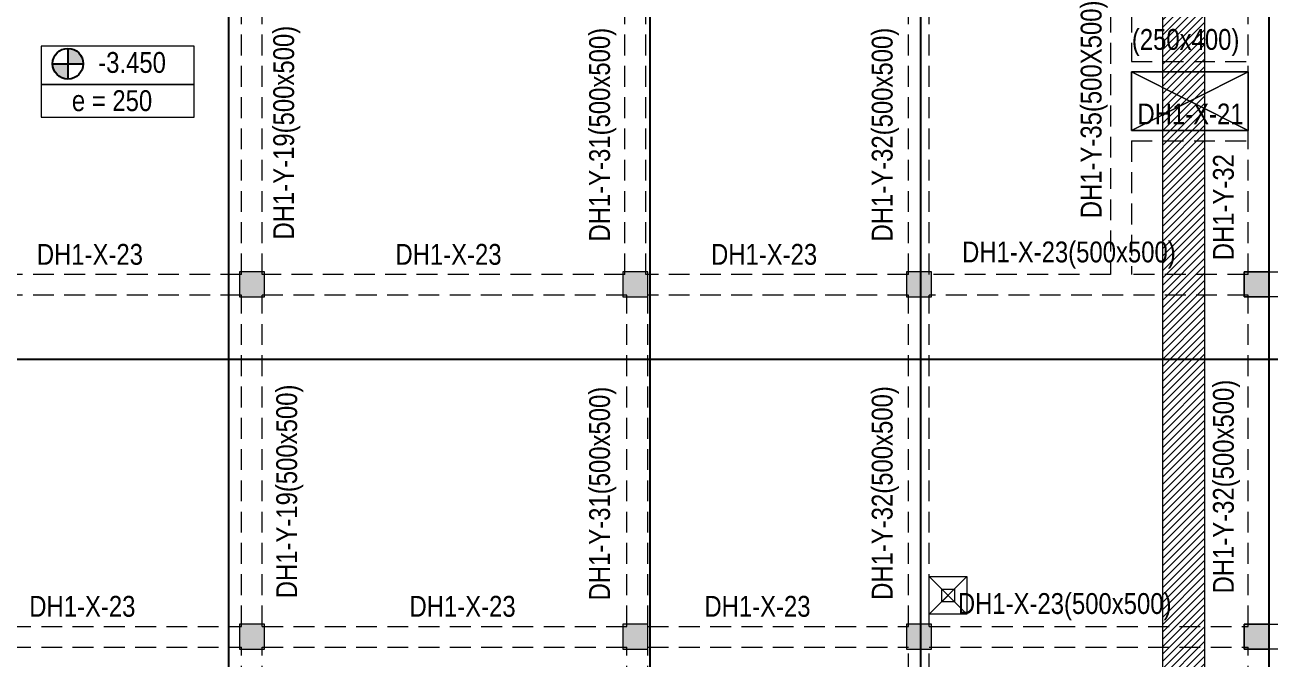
# Model space of a CAD drawing. Header units: millimetres. Extents: x 3718783 to 4027851, y 882487 to 1100782.
# Drawn here: x 3833833 to 3863704, y 1008511 to 1023719 of the extents above; entities that cross this region are included whole.
import ezdxf
from ezdxf.enums import TextEntityAlignment as Align

# ---------------------------------------------------------------- set-up
doc = ezdxf.new("R2010")
doc.units = ezdxf.units.MM
doc.header["$LTSCALE"] = 200
doc.header["$MEASUREMENT"] = 0
for name, pattern in [('CHG_XX_Damsan_Ham 1$0$HIDDEN', [0.375, 0.25, -0.125]), ('CHG_XX_Luoi truc$0$MB_Luoi truc$0$Center101', [13, 10, -1, 1, -1]), ('HIDDEN', [0.375, 0.25, -0.125])]:
    doc.linetypes.add(name, pattern=pattern)
for name, color, linetype, lineweight in [('$0$DBAO', 3, 'Continuous', 13), ('$0$TTP-TEXT', 30, 'Continuous', 5), ('CHG_XX_Cot_Ham 1$0$Ap0302_PC', 150, 'Continuous', 9), ('CHG_XX_Cot_Ham 1$0$Ap0302_PC @ 1', 150, 'Continuous', 9), ('CHG_XX_Cot_Ham 1$0$Ap0302_PC @ 150', 150, 'Continuous', 9), ('CHG_XX_Cot_Ham 1$0$Ap0311_H', 8, 'Continuous', 15), ('CHG_XX_Damsan_Ham 1$0$CHUTO', 51, 'Continuous', 15), ('CHG_XX_Damsan_Ham 1$0$DGIONG', 4, 'Continuous', 13), ('CHG_XX_Damsan_Ham 1$0$DMo', 254, 'CHG_XX_Damsan_Ham 1$0$HIDDEN', 9), ('CHG_XX_Damsan_Ham 1$0$HATCH', 215, 'Continuous', 9), ('CHG_XX_Damsan_Ham 1$0$Star Lo Mo', 5, 'Continuous', 13), ('CHG_XX_Damsan_Ham 1$0$tam cap ram', 8, 'Continuous', 5), ('DMo', 254, 'HIDDEN', 9), ('TEXT P Y', 2, 'Continuous', 15)]:
    doc.layers.add(name, color=color, linetype=linetype, lineweight=lineweight)
for name, color, linetype in [('$0$GHI CHU', 7, 'Continuous'), ('CHG_XX_Cot_Ham 1$0$mb_cot tang 1-3$0$Concrete Line', 6, 'Continuous'), ('CHG_XX_Damsan_Ham 1$0$GHI CHU', 7, 'Continuous'), ('CHG_XX_Luoi truc$0$Grid', 34, 'Continuous'), ('CHG_XX_Luoi truc$0$Grid Line', 251, 'CHG_XX_Luoi truc$0$MB_Luoi truc$0$Center101'), ('mb_cot tang 1-3$0$Concrete Line', 6, 'Continuous'), ('TEXT P X', 1, 'Continuous')]:
    doc.layers.add(name, color=color, linetype=linetype)
doc.styles.add('$0$TTP-HelCon', font='VHELVCN_0.TTF')
doc.styles.add('CHG_XX_Damsan_Ham 1$0$MB Ham 1$0$VNI-HelveC', font='VHELVCN_0.TTF')
doc.styles.add('CHG_XX_Luoi truc$0$MB_Luoi truc$0$Grid A-F$0$VNI-HelveCB', font='VHELVCB_0.TTF')
doc.styles.add('TTP-HelCon', font='VHELVCN_0.TTF')

# ---------------------------------------------------------------- blocks, each defined once
blk = doc.blocks.new('*U406')
at = {"layer": 'CHG_XX_Luoi truc$0$Grid Line'}
blk.add_line((0, 0), (0, 608), dxfattribs=at)
at = {"layer": 'CHG_XX_Luoi truc$0$Grid', "lineweight": -2, "style": 'CHG_XX_Luoi truc$0$MB_Luoi truc$0$Grid A-F$0$VNI-HelveCB'}
for tag, p in [('GRIDSUB', (0, 617)), ('GRID', (0, -9))]:
    blk.add_attdef(tag, text='', height=5, dxfattribs=at).set_placement(p, align=Align.MIDDLE)
blk = doc.blocks.new('*U401')
at = {"layer": 'CHG_XX_Luoi truc$0$Grid Line'}
blk.add_line((0, 0), (0, 608), dxfattribs=at)
at = {"layer": 'CHG_XX_Luoi truc$0$Grid', "lineweight": -2, "style": 'CHG_XX_Luoi truc$0$MB_Luoi truc$0$Grid A-F$0$VNI-HelveCB'}
for tag, p in [('GRIDSUB', (0, 617)), ('GRID', (0, -9))]:
    blk.add_attdef(tag, text='', height=5, dxfattribs=at).set_placement(p, align=Align.MIDDLE)
blk = doc.blocks.new('*U403')
at = {"layer": 'CHG_XX_Luoi truc$0$Grid Line'}
blk.add_line((0, 0), (0, 438), dxfattribs=at)
at = {"layer": 'CHG_XX_Luoi truc$0$Grid', "lineweight": -2, "style": 'CHG_XX_Luoi truc$0$MB_Luoi truc$0$Grid A-F$0$VNI-HelveCB'}
for tag, p in [('GRIDSUB', (0, 447)), ('GRID', (0, -9))]:
    blk.add_attdef(tag, text='', height=5, dxfattribs=at).set_placement(p, align=Align.MIDDLE)
blk = doc.blocks.new('CHG_XX_Luoi truc')
at = {"layer": 'CHG_XX_Luoi truc$0$Grid', "xscale": 300, "yscale": 300, "zscale": 300}
for name, p in [('*U401', (44550, -12747)), ('*U401', (54650, -12747)), ('*U406', (61150, -12747))]:
    blk.add_blockref(name, p, dxfattribs=at)
at = {"layer": 'CHG_XX_Luoi truc$0$Grid', "xscale": 300.0000000000013, "yscale": 300.0000000000013, "zscale": 300.0000000000013, "rotation": 90}
blk.add_blockref('*U403', (110703, 97650), dxfattribs=at)
blk = doc.blocks.new('*U549')
at = {"layer": 'CHG_XX_Cot_Ham 1$0$Ap0302_PC @ 1'}
h = blk.add_hatch(color=50, dxfattribs=at)
h.dxf.hatch_style = 1
h.paths.add_polyline_path([(-300, -300), (-300, 300), (300, 300), (300, -300)])
at = {"layer": 'CHG_XX_Cot_Ham 1$0$Ap0302_PC @ 150'}
h = blk.add_hatch(color=50, dxfattribs=at)
h.dxf.hatch_style = 1
h.paths.add_polyline_path([(-300, -300), (-300, 300), (300, 300), (300, -300)])
blk = doc.blocks.new('CHG_XX_Cot_Ham 1$0$HoBoi_C600x600')
at = {"layer": 'CHG_XX_Cot_Ham 1$0$Ap0302_PC'}
blk.add_lwpolyline([(300, -300), (300, 300), (-300, 300), (-300, -300)], close=True, dxfattribs=at)
blk.add_blockref('*U549', (0, 0), dxfattribs=at)
blk = doc.blocks.new('CHG_XX_Cot_Ham 1')
at = {"layer": 'CHG_XX_Cot_Ham 1$0$Ap0311_H'}
h = blk.add_hatch(color=256, dxfattribs=at)
h.dxf.hatch_style = 1
h.paths.add_polyline_path([(99639.2, 163400), (-10900, 163400), (-10900, 85450), (-300, 85450), (-300, 84050), (32350, 84050), (32350, -9000), (103575.5, -9000), (106050, -6022), (106050, 158254.3)])
h.paths.add_polyline_path([(99533.7, 163100), (105750, 158110.4), (105750, 90450), (105650, 90450), (105650, 90450), (105750, 90450), (105750, 13850), (105750, 13825.9), (105750, -5913.6), (103434.7, -8700), (93600, -8700), (32650, -8700), (32650, 84350), (0, 84350), (0, 85750), (-10600, 85750), (-10600, 163100), (93600, 163100)], flags=16)
at = {"layer": 'CHG_XX_Cot_Ham 1$0$mb_cot tang 1-3$0$Concrete Line'}
for name, p in [('CHG_XX_Luoi truc', (0, 0)), ('CHG_XX_Cot_Ham 1$0$HoBoi_C600x600', (45100, 99450)), ('CHG_XX_Cot_Ham 1$0$HoBoi_C600x600', (54300, 99450)), ('CHG_XX_Cot_Ham 1$0$HoBoi_C600x600', (61100, 99450)), ('CHG_XX_Cot_Ham 1$0$HoBoi_C600x600', (69200, 99450)), ('CHG_XX_Cot_Ham 1$0$HoBoi_C600x600', (45100, 91000)), ('CHG_XX_Cot_Ham 1$0$HoBoi_C600x600', (54300, 91000)), ('CHG_XX_Cot_Ham 1$0$HoBoi_C600x600', (61100, 91000)), ('CHG_XX_Cot_Ham 1$0$HoBoi_C600x600', (69200, 91000))]:
    blk.add_blockref(name, p, dxfattribs=at)
blk = doc.blocks.new('CHG_XX_Damsan_Ham 1$0$ArchStaire')
at = {"layer": 'CHG_XX_Damsan_Ham 1$0$tam cap ram'}
for p, q in [((53952, -37905), (56752, -36505)), ((56752, -37905), (53952, -36505))]:
    blk.add_line(p, q, dxfattribs=at)
blk.add_lwpolyline([(53952, -37905), (56752, -37905), (56752, -36505), (53952, -36505)], close=True, dxfattribs=at)
at = {"layer": 'CHG_XX_Damsan_Ham 1$0$tam cap ram', "style": 'CHG_XX_Damsan_Ham 1$0$MB Ham 1$0$VNI-HelveC'}
blk.add_attdef('OPENING', text='', height=100, dxfattribs=at).set_placement((65550, -45777), align=Align.MIDDLE_CENTER)
blk = doc.blocks.new('CHG_XX_Damsan_Ham 1', base_point=(3089256, -609981))
at = {"layer": 'CHG_XX_Damsan_Ham 1$0$HATCH'}
h = blk.add_hatch(dxfattribs=at)
h.set_pattern_fill('ANSI31', color=256, scale=1000)
h.set_pattern_definition([(45, (-3794178.65, -918045.71), (-88.3883476, 88.3883476), [])])
h.paths.add_polyline_path([(25400, 84050), (26400, 84050), (26400, 121900), (66950, 121900), (66950, 24750), (32350, 24750), (32350, 23750), (67950, 23750), (67950, 122900), (25400, 122900)])
at = {"layer": 'CHG_XX_Damsan_Ham 1$0$DMo', "ltscale": 10}
for p, q in [((44850, 99690), (44850, 107490)), ((45350, 99690), (45350, 107490)), ((54050, 99690), (54050, 107490)), ((54550, 99690), (54550, 107490)), ((60850, 99690), (60850, 107490)), ((61350, 99690), (61350, 107490)), ((65700, 107490), (65700, 99690)), ((66200, 107490), (66200, 104795)), ((69000, 99690), (69000, 107490)), ((66200, 104795), (69000, 104795)), ((66200, 104545), (69000, 104545)), ((66200, 104545), (66200, 103140)), ((66200, 103140), (69000, 103140)), ((66200, 102890), (66200, 99690)), ((66200, 102890), (69000, 102890)), ((44850, 99690), (38550, 99690)), ((54050, 99690), (45350, 99690)), ((60850, 99690), (54550, 99690)), ((65700, 99690), (61350, 99690)), ((69000, 99690), (66200, 99690)), ((44850, 99190), (38550, 99190)), ((44850, 91250), (44850, 99190)), ((54095, 99190), (45350, 99190)), ((45350, 91250), (45350, 99190)), ((54095, 91250), (54095, 99190)), ((60850, 99190), (54595, 99190)), ((54595, 91250), (54595, 99190)), ((60850, 91250), (60850, 99190)), ((61350, 91250), (61350, 99190)), ((69000, 99190), (61350, 99190)), ((69000, 91250), (69000, 99190)), ((38550, 91250), (44850, 91250)), ((45350, 91250), (54095, 91250)), ((54595, 91250), (60850, 91250)), ((61350, 91250), (69000, 91250)), ((38550, 90750), (44850, 90750)), ((44850, 82300), (44850, 90750)), ((45350, 82300), (45350, 90750)), ((45350, 90750), (54095, 90750)), ((54095, 82300), (54095, 90750)), ((54595, 82300), (54595, 90750)), ((54595, 90750), (60850, 90750)), ((60850, 73600), (60850, 90750)), ((61350, 90750), (69000, 90750)), ((61350, 73600), (61350, 90750)), ((69000, 82300), (69000, 90750))]:
    blk.add_line(p, q, dxfattribs=at)
at = {"layer": 'CHG_XX_Damsan_Ham 1$0$GHI CHU'}
blk.add_line((69500, 65250), (69500, 154600), dxfattribs=at)
at = {"layer": 'CHG_XX_Damsan_Ham 1$0$HATCH'}
blk.add_lwpolyline([(26400, 84050), (25400, 84050), (25400, 122900), (67950, 122900), (67950, 23750), (32350, 23750), (32350, 24750), (66950, 24750), (66950, 121900), (26400, 121900)], close=True, dxfattribs=at)
at = {"layer": 'CHG_XX_Damsan_Ham 1$0$Star Lo Mo'}
for p, q in [((66200, 104545), (69000, 103145)), ((69000, 104545), (66200, 103145)), ((61350, 91542), (62250, 92442)), ((61350, 92442), (62250, 91542))]:
    blk.add_line(p, q, dxfattribs=at)
for points in [[(66200, 104545), (69000, 104545), (69000, 103145), (66200, 103145)], [(61350, 92442), (62250, 92442), (62250, 91542), (61350, 91542)], [(61650, 92142), (61951, 92142), (61951, 91842), (61650, 91842)], [(61650, 92142), (61951, 92142), (61951, 91842), (61650, 91842)]]:
    blk.add_lwpolyline(points, close=True, dxfattribs=at)
for points in [[(61650, 91842), (61950, 92142)], [(61650, 92142), (61951, 91842)]]:
    blk.add_lwpolyline(points, dxfattribs=at)
at = {"layer": 'CHG_XX_Damsan_Ham 1$0$CHUTO'}
blk.add_blockref('CHG_XX_Damsan_Ham 1$0$ArchStaire', (12250, 141050), dxfattribs=at)
at = {"layer": 'CHG_XX_Damsan_Ham 1$0$DGIONG'}
blk.add_blockref('CHG_XX_Cot_Ham 1', (0, 0), dxfattribs=at)
blk = doc.blocks.new('$0$Hh2')
at = {"layer": '$0$GHI CHU'}
h = blk.add_hatch(color=256, dxfattribs=at)
h.dxf.hatch_style = 1
h.paths.add_polyline_path([(-991105, 1978264, 0.414214), (-991473, 1978632), (-991473, 1978264)])
h.paths.add_polyline_path([(-991473, 1977895), (-991473, 1978264), (-991841, 1978264, 0.414214)])
at = {"layer": '$0$DBAO'}
for points in [[(-992113, 1978683), (-992113, 1977767), (-988446, 1977767), (-988446, 1978683)], [(-992113, 1977767), (-992113, 1976983), (-988446, 1976983), (-988446, 1977767)]]:
    blk.add_lwpolyline(points, close=True, dxfattribs=at)
at = {"layer": '$0$GHI CHU'}
for p, q in [((-991473, 1978632), (-991473, 1977895)), ((-991841, 1978264), (-991105, 1978264))]:
    blk.add_line(p, q, dxfattribs=at)
blk.add_circle((-991473, 1978264), 368, dxfattribs=at)
at = {"layer": '$0$TTP-TEXT', "style": '$0$TTP-HelCon'}
for s, p in [(' -3.450', (-990906, 1978044)), ('e = 250', (-991379, 1977128))]:
    blk.add_text(s, height=500, dxfattribs=at).set_placement(p)

msp = doc.modelspace()

# ---------------------------------------------------------------- linework, layer by layer
at = {"layer": 'TEXT P Y'}
for points in [[(3863078.65103, 1017795.71079), (3864328.65102, 1017795.71079), (3864328.65102, 1017195.71079), (3863078.65103, 1017195.71079)], [(3863078.65103, 1009345.71079), (3864328.65102, 1009345.71079), (3864328.65102, 1008745.71079), (3863078.65103, 1008745.71079)]]:
    msp.add_lwpolyline(points, close=True, dxfattribs=at)

# ---------------------------------------------------------------- block references
msp.add_blockref('$0$Hh2', (4826338.74713, -955475.32984))
at = {"layer": 'DMo'}
msp.add_blockref('CHG_XX_Damsan_Ham 1', (6883434.59583, 308064.69934), dxfattribs=at)
at = {"layer": 'mb_cot tang 1-3$0$Concrete Line'}
msp.add_blockref('CHG_XX_Cot_Ham 1', (3794178.65102, 918045.71079), dxfattribs=at)
msp.add_blockref('CHG_XX_Cot_Ham 1', (3794178.65102, 918045.71079), dxfattribs=at)

# ---------------------------------------------------------------- texts
at = {"layer": 'TEXT P X', "color": 3, "style": 'TTP-HelCon'}
for s, p in [('(250x400)', (3860388.04127, 1023120.78762)), ('DH1-X-21', (3860521.76575, 1021333.41691))]:
    msp.add_text(s, height=500, dxfattribs=at).set_placement(p)
at = {"layer": 'TEXT P X', "style": 'TTP-HelCon'}
for s, p in [('DH1-X-23', (3834120.05366, 1017966.71603)), ('DH1-X-23', (3842722.07616, 1017966.71603)), ('DH1-X-23', (3850293.20616, 1017966.71603)), ('DH1-X-23(500x500)', (3856315.32716, 1018024.03576)), ('DH1-X-23', (3833938.71616, 1009526.42412)), ('DH1-X-23', (3843059.64066, 1009526.42412)), ('DH1-X-23', (3850133.72766, 1009526.42412)), ('DH1-X-23(500x500)', (3856214.16966, 1009592.89576))]:
    msp.add_text(s, height=500, dxfattribs=at).set_placement(p)
at = {"layer": 'TEXT P Y', "color": 4, "style": 'TTP-HelCon'}
msp.add_text('DH1-Y-35(500X500)', height=500, rotation=90, dxfattribs=at).set_placement((3859660.41355, 1019083.45431))
at = {"layer": 'TEXT P Y', "style": 'TTP-HelCon'}
for s, p in [('DH1-Y-19(500x500)', (3840290.72719, 1018573.07587)), ('DH1-Y-32(500x500)', (3854648, 1018525.854)), ('DH1-Y-32', (3862832.857, 1018075.58424)), ('DH1-Y-19(500x500)', (3840363.05119, 1009969.53637)), ('DH1-Y-32(500x500)', (3854648, 1009930.6715)), ('DH1-Y-32(500x500)', (3862832.857, 1010084.90999))]:
    msp.add_text(s, height=500, rotation=90, dxfattribs=at).set_placement(p)
at = {"layer": 'TEXT P Y', "color": 5, "style": 'TTP-HelCon'}
for p in [(3847868.50189, 1018523.77987), (3847868.50189, 1009917.85537)]:
    msp.add_text('DH1-Y-31(500x500)', height=500, rotation=90, dxfattribs=at).set_placement(p)

doc.saveas('drawing.dxf')
